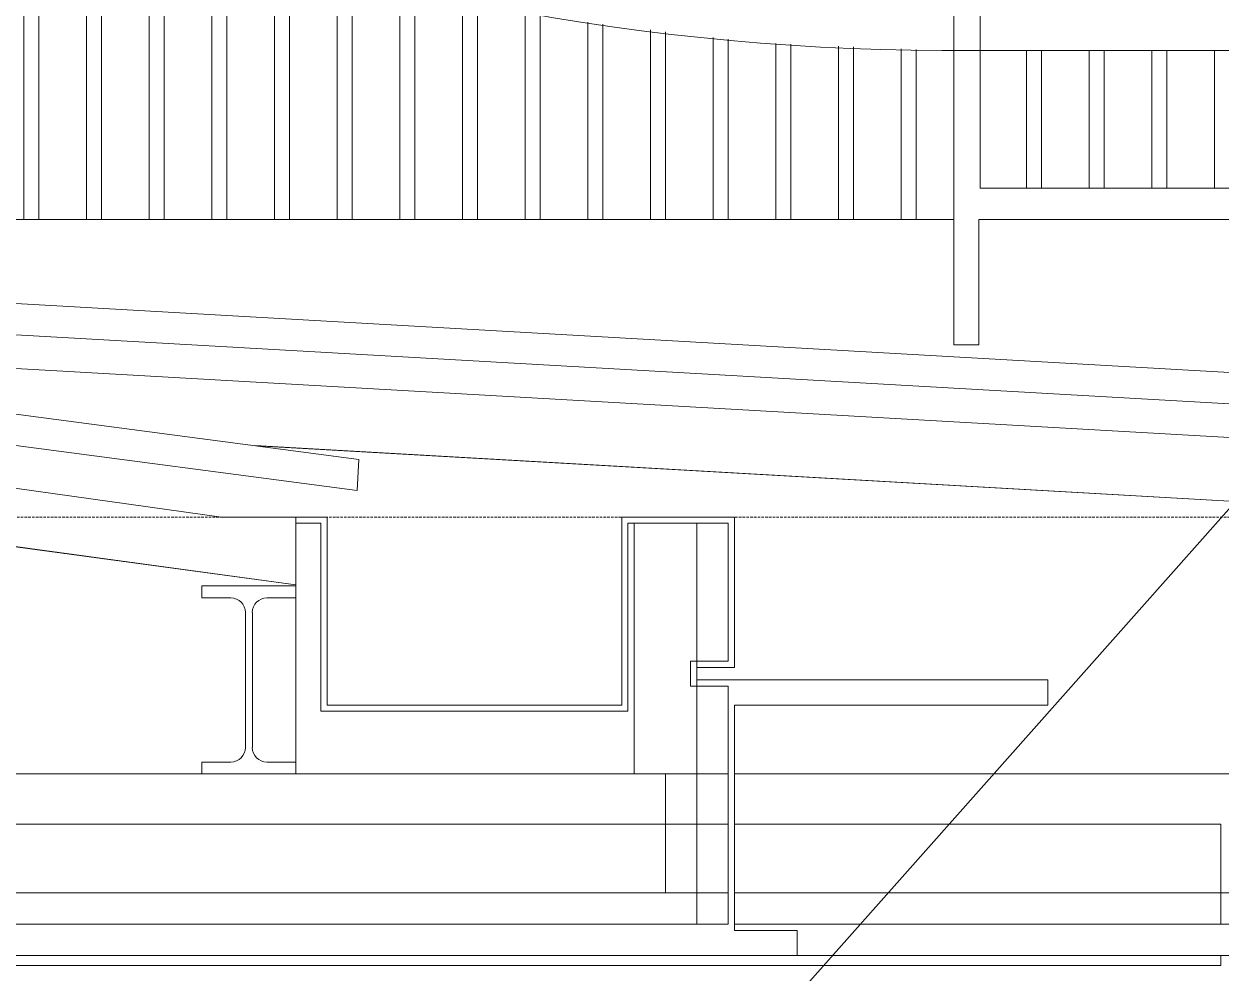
# Model space of a CAD drawing. Header units: millimetres. Extents: x -153298 to 620751, y -313239 to 250031.
# Drawn here: x 13202 to 14157, y -305529 to -304771 of the extents above; entities that cross this region are included whole.
import ezdxf

# ---------------------------------------------------------------- set-up
doc = ezdxf.new("R2010")
doc.units = ezdxf.units.MM
doc.linetypes.add('DPA_Hidden 50', pattern=[3, 2, -1])
for name, color, linetype, lineweight in [('A-DETL', 7, 'Continuous', 70), ('A-GLAZ-CURT', 7, 'Continuous', 9), ('E-LITE-EQPM', 7, 'Continuous', 35), ('G-ANNO-TEXT', 7, 'Continuous', 9)]:
    doc.layers.add(name, color=color, linetype=linetype, lineweight=lineweight)

# ---------------------------------------------------------------- blocks, each defined once
blk = doc.blocks.new('L1-2 RECESSED FLUORESCENT - L1-2  RECESSED FLUORESCENT-12382980-2140-01 ENTRANCE 1 ELEVATION 2')
at = {"layer": 'E-LITE-EQPM', "color": 7, "lineweight": 20}
for p, q in [((-11771.02, 105655), (-10907.02, 105655)), ((-10907.02, 105655), (-11771.02, 105655)), ((-10902.02, 105655), (-10514.02, 105655)), ((-10514.02, 105655), (-10902.02, 105655)), ((-10514.02, 105655), (-10514.02, 105575)), ((-10514.02, 105575), (-10514.02, 105655)), ((-10514.02, 105550), (-10514.02, 105542.27)), ((-10514.02, 105542.27), (-10514.02, 105550)), ((-10514.02, 105542.27), (-11771.02, 105542.27)), ((-10514.02, 105542.27), (-11771.02, 105542.27)), ((-11761.02, 105542.27), (-10524.02, 105542.27)), ((-10524.02, 105542.27), (-11761.02, 105542.27))]:
    blk.add_line(p, q, dxfattribs=at)
blk = doc.blocks.new('L1-2 RECESSED FLUORESCENT - L1-2  RECESSED FLUORESCENT-V452-2140-01 ENTRANCE 1 ELEVATION 2')
at = {"layer": 'E-LITE-EQPM', "color": 7, "lineweight": 20}
for p, q in [((-11771.02, 105655), (-10907.02, 105655)), ((-10907.02, 105655), (-11771.02, 105655)), ((-10902.02, 105655), (-10514.02, 105655)), ((-10514.02, 105655), (-10902.02, 105655)), ((-10514.02, 105655), (-10514.02, 105575)), ((-10514.02, 105575), (-10514.02, 105655))]:
    blk.add_line(p, q, dxfattribs=at)
blk = doc.blocks.new('PPL-C-AECM-1-PP19-EE-M3-0001_rvt-2-2140-01 ENTRANCE 1 ELEVATION 2')
at = {"layer": 'E-LITE-EQPM', "color": 7, "lineweight": 20}
for name in ['L1-2 RECESSED FLUORESCENT - L1-2  RECESSED FLUORESCENT-12382980-2140-01 ENTRANCE 1 ELEVATION 2', 'L1-2 RECESSED FLUORESCENT - L1-2  RECESSED FLUORESCENT-12382980-2140-01 ENTRANCE 1 ELEVATION 2', 'L1-2 RECESSED FLUORESCENT - L1-2  RECESSED FLUORESCENT-V452-2140-01 ENTRANCE 1 ELEVATION 2', 'L1-2 RECESSED FLUORESCENT - L1-2  RECESSED FLUORESCENT-V452-2140-01 ENTRANCE 1 ELEVATION 2', 'L1-2 RECESSED FLUORESCENT - L1-2  RECESSED FLUORESCENT-V452-2140-01 ENTRANCE 1 ELEVATION 2', 'L1-2 RECESSED FLUORESCENT - L1-2  RECESSED FLUORESCENT-V452-2140-01 ENTRANCE 1 ELEVATION 2', 'L1-2 RECESSED FLUORESCENT - L1-2  RECESSED FLUORESCENT-V452-2140-01 ENTRANCE 1 ELEVATION 2', 'L1-2 RECESSED FLUORESCENT - L1-2  RECESSED FLUORESCENT-V452-2140-01 ENTRANCE 1 ELEVATION 2', 'L1-2 RECESSED FLUORESCENT - L1-2  RECESSED FLUORESCENT-V452-2140-01 ENTRANCE 1 ELEVATION 2', 'L1-2 RECESSED FLUORESCENT - L1-2  RECESSED FLUORESCENT-V452-2140-01 ENTRANCE 1 ELEVATION 2', 'L1-2 RECESSED FLUORESCENT - L1-2  RECESSED FLUORESCENT-V452-2140-01 ENTRANCE 1 ELEVATION 2']:
    blk.add_blockref(name, (0, 0), dxfattribs=at)
blk = doc.blocks.new('PPL-C-AECM-1-PP19-EE-M3-0001_rvt-3-2140-01 ENTRANCE 1 ELEVATION 2')
at = {"layer": 'E-LITE-EQPM', "color": 7, "lineweight": 20}
for name in ['L1-2 RECESSED FLUORESCENT - L1-2  RECESSED FLUORESCENT-12382980-2140-01 ENTRANCE 1 ELEVATION 2', 'L1-2 RECESSED FLUORESCENT - L1-2  RECESSED FLUORESCENT-12382980-2140-01 ENTRANCE 1 ELEVATION 2', 'L1-2 RECESSED FLUORESCENT - L1-2  RECESSED FLUORESCENT-V452-2140-01 ENTRANCE 1 ELEVATION 2', 'L1-2 RECESSED FLUORESCENT - L1-2  RECESSED FLUORESCENT-V452-2140-01 ENTRANCE 1 ELEVATION 2', 'L1-2 RECESSED FLUORESCENT - L1-2  RECESSED FLUORESCENT-V452-2140-01 ENTRANCE 1 ELEVATION 2', 'L1-2 RECESSED FLUORESCENT - L1-2  RECESSED FLUORESCENT-V452-2140-01 ENTRANCE 1 ELEVATION 2', 'L1-2 RECESSED FLUORESCENT - L1-2  RECESSED FLUORESCENT-V452-2140-01 ENTRANCE 1 ELEVATION 2', 'L1-2 RECESSED FLUORESCENT - L1-2  RECESSED FLUORESCENT-V452-2140-01 ENTRANCE 1 ELEVATION 2', 'L1-2 RECESSED FLUORESCENT - L1-2  RECESSED FLUORESCENT-V452-2140-01 ENTRANCE 1 ELEVATION 2', 'L1-2 RECESSED FLUORESCENT - L1-2  RECESSED FLUORESCENT-V452-2140-01 ENTRANCE 1 ELEVATION 2', 'L1-2 RECESSED FLUORESCENT - L1-2  RECESSED FLUORESCENT-V452-2140-01 ENTRANCE 1 ELEVATION 2']:
    blk.add_blockref(name, (0, 0), dxfattribs=at)
blk = doc.blocks.new('DPA_CP_Entrance Canopy Lower - Depth 4200-12316196-2140-01 ENTRANCE 1 ELEVATION 2')
at = {"layer": 'A-GLAZ-CURT', "color": 7}
for p, q in [((-12652.02, 106137.32), (-9286.9, 105946.02)), ((-9286.9, 105946.02), (-12652.02, 106137.32)), ((-9288.25, 105921.06), (-12318.55, 106093.33)), ((-12318.55, 106093.33), (-9288.25, 105921.06)), ((-9396.45, 105900), (-11962.35, 106046.34)), ((-9337.02, 105846.02), (-11284.76, 105956.95)), ((-9337.02, 105846.02), (-11284.76, 105956.95)), ((-11284.76, 105956.95), (-9337.02, 105846.02)), ((-9337.02, 105846.02), (-11283.9, 105956.84)), ((-11283.9, 105956.84), (-9337.02, 105846.02)), ((-10907.02, 105695), (-12652.02, 105695)), ((-12652.02, 105695), (-10907.02, 105695)), ((-10907.02, 105695), (-12652.02, 105695)), ((-12652.02, 105695), (-10907.02, 105695)), ((-10907.02, 105695), (-12652.02, 105695)), ((-9017.02, 105695), (-10902.02, 105695)), ((-10902.02, 105695), (-9337.02, 105695)), ((-9337.02, 105695), (-10902.02, 105695)), ((-10902.02, 105695), (-9337.02, 105695)), ((-9337.02, 105695), (-10902.02, 105695)), ((-12515.98, 105600), (-10907.02, 105600)), ((-10902.02, 105600), (-9042.02, 105600)), ((-12127.86, 105575), (-10907.02, 105575)), ((-10907.02, 105575), (-12127.86, 105575)), ((-10902.02, 105575), (-10155.97, 105575)), ((-8992.02, 105575), (-10902.02, 105575)), ((-10167.59, 105550), (-12118.29, 105550)), ((-12118.29, 105550), (-8937.02, 105550))]:
    blk.add_line(p, q, dxfattribs=at)
blk = doc.blocks.new('DPA_CP_Entrance Canopy Lower - Depth 4200-V432-2140-01 ENTRANCE 1 ELEVATION 2')
at = {"layer": 'A-GLAZ-CURT', "color": 7}
for p, q in [((-12652.02, 106137.32), (-9286.9, 105946.02)), ((-9286.9, 105946.02), (-12652.02, 106137.32)), ((-9288.25, 105921.06), (-12318.55, 106093.33)), ((-12318.55, 106093.33), (-9288.25, 105921.06)), ((-9396.45, 105900), (-11962.35, 106046.34)), ((-9337.02, 105846.02), (-11284.76, 105956.95)), ((-9337.02, 105846.02), (-11284.76, 105956.95)), ((-11284.76, 105956.95), (-9337.02, 105846.02)), ((-10907.02, 105695), (-12652.02, 105695)), ((-12652.02, 105695), (-10907.02, 105695)), ((-10907.02, 105695), (-12652.02, 105695)), ((-12652.02, 105695), (-10907.02, 105695)), ((-10907.02, 105695), (-12652.02, 105695)), ((-9257.02, 105695), (-10902.02, 105695)), ((-10902.02, 105695), (-9337.02, 105695)), ((-9337.02, 105695), (-10902.02, 105695)), ((-10902.02, 105695), (-9337.02, 105695)), ((-9337.02, 105695), (-10902.02, 105695)), ((-12515.98, 105600), (-10907.02, 105600)), ((-10902.02, 105600), (-9042.02, 105600)), ((-10907.02, 105575), (-12127.86, 105575)), ((-10155.97, 105575), (-10902.02, 105575)), ((-12118.29, 105550), (-10167.59, 105550))]:
    blk.add_line(p, q, dxfattribs=at)
blk = doc.blocks.new('DPA_CP_Entrance Canopy Lower - Depth 4200-V433-2140-01 ENTRANCE 1 ELEVATION 2')
at = {"layer": 'A-GLAZ-CURT', "color": 7}
for p, q in [((-12652.02, 106137.32), (-9286.9, 105946.02)), ((-9286.9, 105946.02), (-12652.02, 106137.32)), ((-9288.25, 105921.06), (-12318.55, 106093.33)), ((-12318.55, 106093.33), (-9288.25, 105921.06)), ((-9396.45, 105900), (-11962.35, 106046.34)), ((-9337.02, 105846.02), (-11284.76, 105956.95)), ((-9337.02, 105846.02), (-11284.76, 105956.95)), ((-11284.76, 105956.95), (-9337.02, 105846.02)), ((-10907.02, 105695), (-12652.02, 105695)), ((-12652.02, 105695), (-10907.02, 105695)), ((-10907.02, 105695), (-12652.02, 105695)), ((-12652.02, 105695), (-10907.02, 105695)), ((-10907.02, 105695), (-12652.02, 105695)), ((-9257.02, 105695), (-10902.02, 105695)), ((-10902.02, 105695), (-9337.02, 105695)), ((-9337.02, 105695), (-10902.02, 105695)), ((-10902.02, 105695), (-9337.02, 105695)), ((-9337.02, 105695), (-10902.02, 105695))]:
    blk.add_line(p, q, dxfattribs=at)
blk = doc.blocks.new('DPA_CP_Entrance Canopy Lower - Depth 4200-V434-2140-01 ENTRANCE 1 ELEVATION 2')
at = {"layer": 'A-GLAZ-CURT', "color": 7}
for p, q in [((-12652.02, 106137.32), (-9286.9, 105946.02)), ((-9286.9, 105946.02), (-12652.02, 106137.32)), ((-9288.25, 105921.06), (-12318.55, 106093.33)), ((-12318.55, 106093.33), (-9288.25, 105921.06)), ((-9396.45, 105900), (-11962.35, 106046.34)), ((-9337.02, 105846.02), (-11284.76, 105956.95)), ((-9337.02, 105846.02), (-11284.76, 105956.95)), ((-11284.76, 105956.95), (-9337.02, 105846.02)), ((-10907.02, 105695), (-12652.02, 105695)), ((-12652.02, 105695), (-10907.02, 105695)), ((-10907.02, 105695), (-12652.02, 105695)), ((-12652.02, 105695), (-10907.02, 105695)), ((-10907.02, 105695), (-12652.02, 105695)), ((-9257.02, 105695), (-10902.02, 105695)), ((-10902.02, 105695), (-9337.02, 105695)), ((-9337.02, 105695), (-10902.02, 105695)), ((-10902.02, 105695), (-9337.02, 105695)), ((-9337.02, 105695), (-10902.02, 105695))]:
    blk.add_line(p, q, dxfattribs=at)
blk = doc.blocks.new('DPA_CP_Entrance Canopy Lower - Depth 4200-V435-2140-01 ENTRANCE 1 ELEVATION 2')
at = {"layer": 'A-GLAZ-CURT', "color": 7}
for p, q in [((-12652.02, 106137.32), (-9286.9, 105946.02)), ((-9286.9, 105946.02), (-12652.02, 106137.32)), ((-9288.25, 105921.06), (-12318.55, 106093.33)), ((-12318.55, 106093.33), (-9288.25, 105921.06)), ((-9396.45, 105900), (-11962.35, 106046.34)), ((-9337.02, 105846.02), (-11284.76, 105956.95)), ((-9337.02, 105846.02), (-11284.76, 105956.95)), ((-11284.76, 105956.95), (-9337.02, 105846.02)), ((-10907.02, 105695), (-12652.02, 105695)), ((-12652.02, 105695), (-10907.02, 105695)), ((-10907.02, 105695), (-12652.02, 105695)), ((-12652.02, 105695), (-10907.02, 105695)), ((-10907.02, 105695), (-12652.02, 105695)), ((-9257.02, 105695), (-10902.02, 105695)), ((-10902.02, 105695), (-9337.02, 105695)), ((-9337.02, 105695), (-10902.02, 105695)), ((-10902.02, 105695), (-9337.02, 105695)), ((-9337.02, 105695), (-10902.02, 105695))]:
    blk.add_line(p, q, dxfattribs=at)
blk = doc.blocks.new('DPA_CP_Entrance Canopy Curve_Ent 2_Edge Rev B-1 - Entrance Canopy Curve_Left-15513308-2140-01 ENTRANCE 1 ELEVATION 2')
at = {"layer": 'A-GLAZ-CURT', "color": 7}
for p, q in [((-11469.01, 106422.9), (-11469.01, 106137.32)), ((-11457.01, 106137.32), (-11457.01, 106417.34)), ((-11419.01, 106403.2), (-11419.01, 106137.32)), ((-11407.01, 106137.32), (-11407.01, 106398.75)), ((-11369.01, 106384.65), (-11369.01, 106137.32)), ((-11357.01, 106137.32), (-11357.01, 106380.19)), ((-11319.01, 106366.09), (-11319.01, 106137.32)), ((-11307.01, 106137.32), (-11307.01, 106362.6)), ((-11269.01, 106351.8), (-11269.01, 106137.32)), ((-11257.01, 106137.32), (-11257.01, 106348.39)), ((-11219.01, 106337.59), (-11219.01, 106137.32)), ((-11207.01, 106137.32), (-11207.01, 106334.18)), ((-11169.01, 106323.95), (-11169.01, 106137.32)), ((-11157.01, 106137.32), (-11157.01, 106321.53)), ((-11119.01, 106313.89), (-11119.01, 106137.32)), ((-11107.01, 106137.32), (-11107.01, 106311.47)), ((-10727.01, 106312.84), (-10727.01, 106037.32)), ((-10706.02, 106162.32), (-10706.02, 106314.84)), ((-11069.01, 106302.96), (-11069.01, 106137.32)), ((-11057.01, 106137.32), (-11057.01, 106301.42)), ((-11019.01, 106294.74), (-11019.01, 106137.32)), ((-11007.01, 106137.32), (-11007.01, 106293.29)), ((-10969.01, 106288.71), (-10969.01, 106137.32)), ((-10957.01, 106137.32), (-10957.01, 106287.26)), ((-10919.01, 106282.67), (-10919.01, 106137.32)), ((-10907.01, 106137.32), (-10907.01, 106281.23)), ((-10869.01, 106277.85), (-10869.01, 106137.32)), ((-10857.01, 106137.32), (-10857.01, 106277.35)), ((-10819.01, 106275.76), (-10819.01, 106137.32)), ((-10807.01, 106137.32), (-10807.01, 106275.26)), ((-10769.01, 106273.68), (-10769.01, 106137.32)), ((-10757.01, 106137.32), (-10757.01, 106273.18)), ((-10736.63, 106272.33), (-10507.01, 106272.33)), ((-10669.01, 106272.33), (-10669.01, 106162.32)), ((-10657.01, 106162.32), (-10657.01, 106272.33)), ((-10619.01, 106272.33), (-10619.01, 106162.32)), ((-10607.01, 106162.32), (-10607.01, 106272.33)), ((-10569.01, 106272.33), (-10569.01, 106162.32)), ((-10557.01, 106162.32), (-10557.01, 106272.33)), ((-10519.01, 106272.33), (-10519.01, 106162.32)), ((-10507.01, 106162.32), (-10706.02, 106162.32)), ((-10727.01, 106137.32), (-12652.02, 106137.32)), ((-12652.02, 106137.32), (-10727.01, 106137.32)), ((-11457.01, 106137.32), (-11469.01, 106137.32)), ((-11469.01, 106137.32), (-11457.01, 106137.32)), ((-11407.01, 106137.32), (-11419.01, 106137.32)), ((-11419.01, 106137.32), (-11407.01, 106137.32)), ((-11357.01, 106137.32), (-11369.01, 106137.32)), ((-11369.01, 106137.32), (-11357.01, 106137.32)), ((-11307.01, 106137.32), (-11319.01, 106137.32)), ((-11319.01, 106137.32), (-11307.01, 106137.32)), ((-11257.01, 106137.32), (-11269.01, 106137.32)), ((-11269.01, 106137.32), (-11257.01, 106137.32)), ((-11207.01, 106137.32), (-11219.01, 106137.32)), ((-11219.01, 106137.32), (-11207.01, 106137.32)), ((-11157.01, 106137.32), (-11169.01, 106137.32)), ((-11169.01, 106137.32), (-11157.01, 106137.32)), ((-11107.01, 106137.32), (-11119.01, 106137.32)), ((-11119.01, 106137.32), (-11107.01, 106137.32)), ((-11057.01, 106137.32), (-11069.01, 106137.32)), ((-11069.01, 106137.32), (-11057.01, 106137.32)), ((-11007.01, 106137.32), (-11019.01, 106137.32)), ((-11019.01, 106137.32), (-11007.01, 106137.32)), ((-10957.01, 106137.32), (-10969.01, 106137.32)), ((-10969.01, 106137.32), (-10957.01, 106137.32)), ((-10907.01, 106137.32), (-10919.01, 106137.32)), ((-10919.01, 106137.32), (-10907.01, 106137.32)), ((-10857.01, 106137.32), (-10869.01, 106137.32)), ((-10869.01, 106137.32), (-10857.01, 106137.32)), ((-10807.01, 106137.32), (-10819.01, 106137.32)), ((-10819.01, 106137.32), (-10807.01, 106137.32)), ((-10757.01, 106137.32), (-10769.01, 106137.32)), ((-10769.01, 106137.32), (-10757.01, 106137.32)), ((-10727.01, 106037.32), (-10727.01, 106137.32)), ((-10507.01, 106137.32), (-10707.01, 106137.32)), ((-10707.01, 106137.32), (-10507.01, 106137.32)), ((-10707.01, 106137.32), (-10501.51, 106137.32)), ((-10707.01, 106137.32), (-10707.01, 106037.32)), ((-10707.01, 106037.32), (-10707.01, 106137.32)), ((-10507.01, 106137.32), (-10707.01, 106137.32)), ((-10657.01, 106137.32), (-10669.01, 106137.32)), ((-10669.01, 106137.32), (-10657.01, 106137.32)), ((-10607.01, 106137.32), (-10619.01, 106137.32)), ((-10619.01, 106137.32), (-10607.01, 106137.32)), ((-10557.01, 106137.32), (-10569.01, 106137.32)), ((-10569.01, 106137.32), (-10557.01, 106137.32)), ((-10507.01, 106137.32), (-10519.01, 106137.32)), ((-10519.01, 106137.32), (-10507.01, 106137.32)), ((-10707.01, 106037.32), (-10727.01, 106037.32)), ((-10727.01, 106037.32), (-10707.01, 106037.32))]:
    blk.add_line(p, q, dxfattribs=at)
blk.add_arc((-10732.02, 108157.32), 1885, 180, 269.85989, dxfattribs=at)
blk = doc.blocks.new('DPA_CP_Entrance Canopy Curve_Ent 2_Edge Rev B-1 - Entrance Canopy Curve_Left-V511-2140-01 ENTRANCE 1 ELEVATION 2')
at = {"layer": 'A-GLAZ-CURT', "color": 7}
for p, q in [((-10727.01, 106137.32), (-12652.02, 106137.32)), ((-12652.02, 106137.32), (-10727.01, 106137.32)), ((-11457.01, 106137.32), (-11469.01, 106137.32)), ((-11469.01, 106137.32), (-11457.01, 106137.32)), ((-11407.01, 106137.32), (-11419.01, 106137.32)), ((-11419.01, 106137.32), (-11407.01, 106137.32)), ((-11357.01, 106137.32), (-11369.01, 106137.32)), ((-11369.01, 106137.32), (-11357.01, 106137.32)), ((-11307.01, 106137.32), (-11319.01, 106137.32)), ((-11319.01, 106137.32), (-11307.01, 106137.32)), ((-11257.01, 106137.32), (-11269.01, 106137.32)), ((-11269.01, 106137.32), (-11257.01, 106137.32)), ((-11207.01, 106137.32), (-11219.01, 106137.32)), ((-11219.01, 106137.32), (-11207.01, 106137.32)), ((-11157.01, 106137.32), (-11169.01, 106137.32)), ((-11169.01, 106137.32), (-11157.01, 106137.32)), ((-11107.01, 106137.32), (-11119.01, 106137.32)), ((-11119.01, 106137.32), (-11107.01, 106137.32)), ((-11057.01, 106137.32), (-11069.01, 106137.32)), ((-11069.01, 106137.32), (-11057.01, 106137.32)), ((-11007.01, 106137.32), (-11019.01, 106137.32)), ((-11019.01, 106137.32), (-11007.01, 106137.32)), ((-10957.01, 106137.32), (-10969.01, 106137.32)), ((-10969.01, 106137.32), (-10957.01, 106137.32)), ((-10907.01, 106137.32), (-10919.01, 106137.32)), ((-10919.01, 106137.32), (-10907.01, 106137.32)), ((-10857.01, 106137.32), (-10869.01, 106137.32)), ((-10869.01, 106137.32), (-10857.01, 106137.32)), ((-10807.01, 106137.32), (-10819.01, 106137.32)), ((-10819.01, 106137.32), (-10807.01, 106137.32)), ((-10757.01, 106137.32), (-10769.01, 106137.32)), ((-10769.01, 106137.32), (-10757.01, 106137.32)), ((-10727.01, 106037.32), (-10727.01, 106137.32)), ((-10727.01, 106137.32), (-10727.01, 106037.32)), ((-10507.01, 106137.32), (-10707.01, 106137.32)), ((-10707.01, 106137.32), (-10507.01, 106137.32)), ((-10707.01, 106137.32), (-10501.51, 106137.32)), ((-10707.01, 106137.32), (-10707.01, 106037.32)), ((-10707.01, 106037.32), (-10707.01, 106137.32)), ((-10507.01, 106137.32), (-10707.01, 106137.32)), ((-10657.01, 106137.32), (-10669.01, 106137.32)), ((-10669.01, 106137.32), (-10657.01, 106137.32)), ((-10607.01, 106137.32), (-10619.01, 106137.32)), ((-10619.01, 106137.32), (-10607.01, 106137.32)), ((-10557.01, 106137.32), (-10569.01, 106137.32)), ((-10569.01, 106137.32), (-10557.01, 106137.32)), ((-10507.01, 106137.32), (-10519.01, 106137.32)), ((-10519.01, 106137.32), (-10507.01, 106137.32)), ((-10707.01, 106037.32), (-10727.01, 106037.32)), ((-10727.01, 106037.32), (-10707.01, 106037.32))]:
    blk.add_line(p, q, dxfattribs=at)
blk = doc.blocks.new('DPA_CP_Metal Ceiling Luminaire - Linear Luminaire Entrance-V517-2140-01 ENTRANCE 1 ELEVATION 2')
at = {"layer": 'A-GLAZ-CURT', "color": 7}
blk.add_line((-10542.52, 105550), (-11742.52, 105550), dxfattribs=at)
blk = doc.blocks.new('DPA_CP_Metal Ceiling Panel - Vertical Panel Entrance-V518-2140-01 ENTRANCE 1 ELEVATION 2')
at = {"layer": 'A-GLAZ-CURT', "color": 7}
blk.add_line((-10167.75, 105550), (-10542.52, 105550), dxfattribs=at)
blk = doc.blocks.new('DPA_CP_Metal Ceiling Luminaire - Linear Luminaire Entrance-V521-2140-01 ENTRANCE 1 ELEVATION 2')
at = {"layer": 'A-GLAZ-CURT', "color": 7}
for p, q in [((-11742.52, 105550), (-10542.52, 105550)), ((-10542.52, 105550), (-11742.52, 105550))]:
    blk.add_line(p, q, dxfattribs=at)
blk = doc.blocks.new('DPA_CP_Metal Ceiling Panel - Vertical Panel Entrance-V522-2140-01 ENTRANCE 1 ELEVATION 2')
at = {"layer": 'A-GLAZ-CURT', "color": 7}
for p, q in [((-10542.52, 105550), (-10167.59, 105550)), ((-10167.59, 105550), (-10542.52, 105550))]:
    blk.add_line(p, q, dxfattribs=at)
blk = doc.blocks.new('System Panel - DPA-AR_Metal Ceiling Rectangular Panel-V524-2140-01 ENTRANCE 1 ELEVATION 2')
at = {"layer": 'A-GLAZ-CURT', "color": 7}
for p, q in [((-11104.77, 105550), (-12118.29, 105550)), ((-12118.29, 105550), (-11104.77, 105550))]:
    blk.add_line(p, q, dxfattribs=at)
blk = doc.blocks.new('System Panel - DPA-AR_Metal Ceiling Rectangular Panel-V525-2140-01 ENTRANCE 1 ELEVATION 2')
at = {"layer": 'A-GLAZ-CURT', "color": 7}
for p, q in [((-10167.59, 105550), (-11104.77, 105550)), ((-11104.77, 105550), (-10167.75, 105550))]:
    blk.add_line(p, q, dxfattribs=at)
blk = doc.blocks.new('System Panel - DPA-AR_Metal Ceiling Rectangular Panel-V526-2140-01 ENTRANCE 1 ELEVATION 2')
at = {"layer": 'A-GLAZ-CURT', "color": 7}
for p, q in [((-11104.77, 105550), (-12118.29, 105550)), ((-12118.29, 105550), (-11104.77, 105550))]:
    blk.add_line(p, q, dxfattribs=at)
blk = doc.blocks.new('System Panel - DPA-AR_Metal Ceiling Rectangular Panel-V527-2140-01 ENTRANCE 1 ELEVATION 2')
at = {"layer": 'A-GLAZ-CURT', "color": 7}
for p, q in [((-9482.52, 105550), (-11104.77, 105550)), ((-11104.77, 105550), (-10167.59, 105550))]:
    blk.add_line(p, q, dxfattribs=at)
blk = doc.blocks.new('DPA_CP_Entrance Canopy Lower - Depth 4200-17954607-2140-01 ENTRANCE 1 ELEVATION 2')
at = {"layer": 'A-GLAZ-CURT', "color": 7}
for p, q in [((-12652.02, 106137.32), (-11201.9, 105946.02)), ((-11201.9, 105946.02), (-12652.02, 106137.32)), ((-11203.25, 105921.06), (-12652.02, 106112.29)), ((-12652.02, 106112.29), (-11203.25, 105921.06)), ((-11311.45, 105900), (-12653.11, 106087.64)), ((-11252.02, 105846.02), (-12652.02, 106036.72)), ((-11252.02, 105846.02), (-12652.02, 106036.72)), ((-12652.02, 106036.72), (-11252.02, 105846.02)), ((-11252.02, 105846.02), (-12652.02, 106034.71)), ((-12652.02, 106034.71), (-11252.02, 105846.02)), ((-11201.9, 105946.02), (-11203.25, 105921.06)), ((-11203.25, 105921.06), (-11201.9, 105946.02)), ((-11252.02, 105900), (-11311.45, 105900)), ((-11252.02, 105900), (-11252.02, 105695)), ((-11252.02, 105895), (-11252.02, 105900)), ((-11252.02, 105900), (-11227.01, 105900)), ((-11227.01, 105900), (-11252.02, 105900)), ((-11252.02, 105900), (-11252.02, 105895)), ((-11227.01, 105900), (-11227.01, 105750)), ((-11227.01, 105750), (-11227.01, 105900)), ((-10992.02, 105750), (-10992.02, 105900)), ((-10992.02, 105900), (-10902.02, 105900)), ((-10902.02, 105900), (-10992.02, 105900)), ((-10992.02, 105900), (-10992.02, 105750)), ((-10902.02, 105900), (-10902.02, 105780)), ((-10902.02, 105780), (-10902.02, 105900)), ((-11232.01, 105895), (-11252.02, 105895)), ((-11252.02, 105895), (-11232.01, 105895)), ((-11232.01, 105745), (-11232.01, 105895)), ((-11232.01, 105895), (-11232.01, 105745)), ((-10907.02, 105895), (-10987.02, 105895)), ((-10987.02, 105895), (-10987.02, 105745)), ((-10987.02, 105745), (-10987.02, 105895)), ((-10987.02, 105895), (-10907.02, 105895)), ((-10982.02, 105895), (-10982.02, 105695)), ((-10932.02, 105895), (-10932.02, 105575)), ((-10907.02, 105785), (-10907.02, 105895)), ((-10907.02, 105895), (-10907.02, 105785)), ((-11327.02, 105845), (-11252.02, 105845)), ((-11327.02, 105835.5), (-11327.02, 105845)), ((-11252.02, 105695), (-11252.02, 105846.02)), ((-11252.02, 105846.02), (-11252.02, 105695)), ((-11252.02, 105695), (-11252.02, 105846.02)), ((-11252.02, 105846.02), (-11252.02, 105695)), ((-11252.02, 105845), (-11252.02, 105835.5)), ((-11303.91, 105835.5), (-11327.02, 105835.5)), ((-11252.02, 105835.5), (-11275.14, 105835.5)), ((-11292.27, 105716.14), (-11292.27, 105823.86)), ((-11286.77, 105823.86), (-11286.77, 105716.14)), ((-10937.02, 105765), (-10937.02, 105785)), ((-10937.02, 105785), (-10907.02, 105785)), ((-10907.02, 105785), (-10937.02, 105785)), ((-10937.02, 105785), (-10937.02, 105765)), ((-10902.02, 105780), (-10932.02, 105780)), ((-10932.02, 105780), (-10932.02, 105770)), ((-10932.02, 105770), (-10932.02, 105780)), ((-10932.02, 105780), (-10902.02, 105780)), ((-10932.02, 105770), (-10652.02, 105770)), ((-10652.02, 105770), (-10932.02, 105770)), ((-10652.02, 105770), (-10652.02, 105750)), ((-10652.02, 105750), (-10652.02, 105770)), ((-10907.02, 105765), (-10937.02, 105765)), ((-10937.02, 105765), (-10907.02, 105765)), ((-10907.02, 105575), (-10907.02, 105765)), ((-10907.02, 105765), (-10907.02, 105575)), ((-11227.01, 105750), (-10992.02, 105750)), ((-10992.02, 105750), (-11227.01, 105750)), ((-10652.02, 105750), (-10902.02, 105750)), ((-10902.02, 105750), (-10902.02, 105570)), ((-10902.02, 105570), (-10902.02, 105750)), ((-10902.02, 105750), (-10652.02, 105750)), ((-10987.02, 105745), (-11232.01, 105745)), ((-11232.01, 105745), (-10987.02, 105745)), ((-11327.02, 105704.5), (-11303.91, 105704.5)), ((-11327.02, 105695), (-11327.02, 105704.5)), ((-11275.14, 105704.5), (-11252.02, 105704.5)), ((-11252.02, 105704.5), (-11252.02, 105695)), ((-10932.02, 105695), (-12652.02, 105695)), ((-12652.02, 105695), (-11252.02, 105695)), ((-11252.02, 105695), (-12652.02, 105695)), ((-12652.02, 105695), (-11252.02, 105695)), ((-11252.02, 105695), (-12652.02, 105695)), ((-11252.02, 105695), (-11327.02, 105695)), ((-10957.02, 105695), (-10957.02, 105600)), ((-12515.98, 105600), (-10957.02, 105600)), ((-10907.02, 105575), (-12652.02, 105575)), ((-12127.86, 105575), (-10907.02, 105575)), ((-10902.02, 105570), (-10852.02, 105570)), ((-10852.02, 105570), (-10902.02, 105570)), ((-10852.02, 105570), (-10852.02, 105550)), ((-10852.02, 105550), (-10852.02, 105570)), ((-12652.02, 105550), (-10852.02, 105550)), ((-10852.02, 105550), (-12118.29, 105550))]:
    blk.add_line(p, q, dxfattribs=at)
for centre, start, end in [((-11303.91, 105823.86), 0, 90), ((-11275.14, 105823.86), 90, 180), ((-11303.91, 105716.14), 270, 0), ((-11275.14, 105716.14), 180, 270)]:
    blk.add_arc(centre, 11.64, start, end, dxfattribs=at)
blk = doc.blocks.new('DPA_CP_Entrance Canopy Lower - Depth 4200-V577-2140-01 ENTRANCE 1 ELEVATION 2')
at = {"layer": 'A-GLAZ-CURT', "color": 7}
for p, q in [((-12652.02, 106137.32), (-11201.9, 105946.02)), ((-11201.9, 105946.02), (-12652.02, 106137.32)), ((-11203.25, 105921.06), (-12652.02, 106112.29)), ((-12652.02, 106112.29), (-11203.25, 105921.06)), ((-11311.45, 105900), (-12652.02, 106087.49)), ((-11252.02, 105846.02), (-12652.02, 106036.72)), ((-11252.02, 105846.02), (-12652.02, 106036.72)), ((-12652.02, 106036.72), (-11252.02, 105846.02)), ((-11201.9, 105946.02), (-11203.25, 105921.06)), ((-11203.25, 105921.06), (-11201.9, 105946.02)), ((-11252.02, 105900), (-11311.45, 105900)), ((-11252.02, 105900), (-11252.02, 105695)), ((-11252.02, 105895), (-11252.02, 105900)), ((-11252.02, 105900), (-11227.01, 105900)), ((-11227.01, 105900), (-11252.02, 105900)), ((-11252.02, 105900), (-11252.02, 105895)), ((-11227.01, 105900), (-11227.01, 105750)), ((-11227.01, 105750), (-11227.01, 105900)), ((-10992.02, 105750), (-10992.02, 105900)), ((-10992.02, 105900), (-10902.02, 105900)), ((-10902.02, 105900), (-10992.02, 105900)), ((-10992.02, 105900), (-10992.02, 105750)), ((-10902.02, 105900), (-10902.02, 105780)), ((-10902.02, 105780), (-10902.02, 105900)), ((-11232.01, 105895), (-11252.02, 105895)), ((-11252.02, 105895), (-11232.01, 105895)), ((-11232.01, 105745), (-11232.01, 105895)), ((-11232.01, 105895), (-11232.01, 105745)), ((-10907.02, 105895), (-10987.02, 105895)), ((-10987.02, 105895), (-10987.02, 105745)), ((-10987.02, 105745), (-10987.02, 105895)), ((-10987.02, 105895), (-10907.02, 105895)), ((-10982.02, 105895), (-10982.02, 105695)), ((-10932.02, 105895), (-10932.02, 105785)), ((-10907.02, 105785), (-10907.02, 105895)), ((-10907.02, 105895), (-10907.02, 105785)), ((-11252.02, 105695), (-11252.02, 105846.02)), ((-11252.02, 105846.02), (-11252.02, 105695)), ((-11252.02, 105695), (-11252.02, 105846.02)), ((-11252.02, 105846.02), (-11252.02, 105695)), ((-11252.02, 105845), (-11252.02, 105835.5)), ((-10937.02, 105765), (-10937.02, 105785)), ((-10937.02, 105785), (-10907.02, 105785)), ((-10907.02, 105785), (-10937.02, 105785)), ((-10937.02, 105785), (-10937.02, 105765)), ((-10932.02, 105780), (-10932.02, 105770)), ((-10902.02, 105780), (-10932.02, 105780)), ((-10932.02, 105780), (-10932.02, 105770)), ((-10932.02, 105770), (-10932.02, 105780)), ((-10932.02, 105780), (-10902.02, 105780)), ((-10932.02, 105770), (-10652.02, 105770)), ((-10652.02, 105770), (-10932.02, 105770)), ((-10652.02, 105770), (-10652.02, 105750)), ((-10652.02, 105750), (-10652.02, 105770)), ((-10907.02, 105765), (-10937.02, 105765)), ((-10937.02, 105765), (-10907.02, 105765)), ((-10932.02, 105765), (-10932.02, 105575)), ((-10907.02, 105575), (-10907.02, 105765)), ((-10907.02, 105765), (-10907.02, 105575)), ((-11227.01, 105750), (-10992.02, 105750)), ((-10992.02, 105750), (-11227.01, 105750)), ((-10652.02, 105750), (-10902.02, 105750)), ((-10902.02, 105750), (-10902.02, 105570)), ((-10902.02, 105570), (-10902.02, 105750)), ((-10902.02, 105750), (-10652.02, 105750)), ((-10987.02, 105745), (-11232.01, 105745)), ((-11232.01, 105745), (-10987.02, 105745)), ((-11252.02, 105704.5), (-11252.02, 105695)), ((-10932.02, 105695), (-12652.02, 105695)), ((-12652.02, 105695), (-11252.02, 105695)), ((-11252.02, 105695), (-12652.02, 105695)), ((-12652.02, 105695), (-11252.02, 105695)), ((-11252.02, 105695), (-12652.02, 105695)), ((-11252.02, 105695), (-11327.02, 105695)), ((-10957.02, 105695), (-10957.02, 105600)), ((-12515.98, 105600), (-10957.02, 105600)), ((-12127.86, 105575), (-10907.02, 105575)), ((-10907.02, 105575), (-12127.86, 105575)), ((-10902.02, 105570), (-10852.02, 105570)), ((-10852.02, 105570), (-10902.02, 105570)), ((-10852.02, 105570), (-10852.02, 105550)), ((-10852.02, 105550), (-10852.02, 105570)), ((-10852.02, 105550), (-12118.29, 105550)), ((-12118.29, 105550), (-10852.02, 105550))]:
    blk.add_line(p, q, dxfattribs=at)
blk = doc.blocks.new('DPA_CP_Entrance Canopy Lower - Depth 4200-18133695-2140-01 ENTRANCE 1 ELEVATION 2')
at = {"layer": 'A-GLAZ-CURT', "color": 7}
for p, q in [((-12652.02, 106137.32), (-11201.9, 105946.02)), ((-11201.9, 105946.02), (-12652.02, 106137.32)), ((-11203.25, 105921.06), (-12652.02, 106112.29)), ((-12652.02, 106112.29), (-11203.25, 105921.06)), ((-11311.45, 105900), (-12652.02, 106087.49)), ((-11252.02, 105846.02), (-12652.02, 106036.72)), ((-11252.02, 105846.02), (-12652.02, 106036.72)), ((-12652.02, 106036.72), (-11252.02, 105846.02)), ((-11201.9, 105946.02), (-11203.25, 105921.06)), ((-11203.25, 105921.06), (-11201.9, 105946.02)), ((-11252.02, 105900), (-11311.45, 105900)), ((-11252.02, 105900), (-11252.02, 105695)), ((-11252.02, 105895), (-11252.02, 105900)), ((-11252.02, 105900), (-11227.01, 105900)), ((-11227.01, 105900), (-11252.02, 105900)), ((-11252.02, 105900), (-11252.02, 105895)), ((-11227.01, 105900), (-11227.01, 105750)), ((-11227.01, 105750), (-11227.01, 105900)), ((-10992.02, 105750), (-10992.02, 105900)), ((-10992.02, 105900), (-10902.02, 105900)), ((-10902.02, 105900), (-10992.02, 105900)), ((-10992.02, 105900), (-10992.02, 105750)), ((-10902.02, 105900), (-10902.02, 105780)), ((-10902.02, 105780), (-10902.02, 105900)), ((-11232.01, 105895), (-11252.02, 105895)), ((-11252.02, 105895), (-11232.01, 105895)), ((-11232.01, 105745), (-11232.01, 105895)), ((-11232.01, 105895), (-11232.01, 105745)), ((-10907.02, 105895), (-10987.02, 105895)), ((-10987.02, 105895), (-10987.02, 105745)), ((-10987.02, 105745), (-10987.02, 105895)), ((-10987.02, 105895), (-10907.02, 105895)), ((-10982.02, 105895), (-10982.02, 105695)), ((-10932.02, 105895), (-10932.02, 105785)), ((-10907.02, 105785), (-10907.02, 105895)), ((-10907.02, 105895), (-10907.02, 105785)), ((-11252.02, 105695), (-11252.02, 105846.02)), ((-11252.02, 105846.02), (-11252.02, 105695)), ((-11252.02, 105695), (-11252.02, 105846.02)), ((-11252.02, 105846.02), (-11252.02, 105695)), ((-11252.02, 105845), (-11252.02, 105835.5)), ((-10937.02, 105765), (-10937.02, 105785)), ((-10937.02, 105785), (-10907.02, 105785)), ((-10907.02, 105785), (-10937.02, 105785)), ((-10937.02, 105785), (-10937.02, 105765)), ((-10932.02, 105780), (-10932.02, 105770)), ((-10902.02, 105780), (-10932.02, 105780)), ((-10932.02, 105780), (-10932.02, 105770)), ((-10932.02, 105770), (-10932.02, 105780)), ((-10932.02, 105780), (-10902.02, 105780)), ((-10932.02, 105770), (-10652.02, 105770)), ((-10652.02, 105770), (-10932.02, 105770)), ((-10652.02, 105770), (-10652.02, 105750)), ((-10652.02, 105750), (-10652.02, 105770)), ((-10907.02, 105765), (-10937.02, 105765)), ((-10937.02, 105765), (-10907.02, 105765)), ((-10932.02, 105765), (-10932.02, 105575)), ((-10907.02, 105575), (-10907.02, 105765)), ((-10907.02, 105765), (-10907.02, 105575)), ((-11227.01, 105750), (-10992.02, 105750)), ((-10992.02, 105750), (-11227.01, 105750)), ((-10652.02, 105750), (-10902.02, 105750)), ((-10902.02, 105750), (-10902.02, 105570)), ((-10902.02, 105570), (-10902.02, 105750)), ((-10902.02, 105750), (-10652.02, 105750)), ((-10987.02, 105745), (-11232.01, 105745)), ((-11232.01, 105745), (-10987.02, 105745)), ((-11252.02, 105704.5), (-11252.02, 105695)), ((-10932.02, 105695), (-12652.02, 105695)), ((-12652.02, 105695), (-11252.02, 105695)), ((-11252.02, 105695), (-12652.02, 105695)), ((-12652.02, 105695), (-11252.02, 105695)), ((-11252.02, 105695), (-12652.02, 105695)), ((-11252.02, 105695), (-11327.02, 105695)), ((-10957.02, 105695), (-10957.02, 105600)), ((-12515.98, 105600), (-10957.02, 105600)), ((-12127.86, 105575), (-10907.02, 105575)), ((-10907.02, 105575), (-12127.86, 105575)), ((-10902.02, 105570), (-10852.02, 105570)), ((-10852.02, 105570), (-10902.02, 105570)), ((-10852.02, 105570), (-10852.02, 105550)), ((-10852.02, 105550), (-10852.02, 105570)), ((-10852.02, 105550), (-12118.29, 105550)), ((-12118.29, 105550), (-10852.02, 105550))]:
    blk.add_line(p, q, dxfattribs=at)

msp = doc.modelspace()

# ---------------------------------------------------------------- linework, layer by layer
at = {"layer": 'A-DETL', "color": 7, "linetype": 'DPA_Hidden 50', "lineweight": 9}
msp.add_line((12068.6524, -305164.7103), (20168.6524, -305164.7103), dxfattribs=at)
at = {"layer": 'G-ANNO-TEXT', "color": 7}
msp.add_line((12042.4431, -307549.5189), (15550.2343, -303595.0187), dxfattribs=at)

# ---------------------------------------------------------------- block references
at = {"color": 7, "lineweight": 5}
for name in ['PPL-C-AECM-1-PP19-EE-M3-0001_rvt-2-2140-01 ENTRANCE 1 ELEVATION 2', 'PPL-C-AECM-1-PP19-EE-M3-0001_rvt-3-2140-01 ENTRANCE 1 ELEVATION 2']:
    msp.add_blockref(name, (24671.1729, -411064.7103), dxfattribs=at)
at = {"layer": 'A-GLAZ-CURT', "color": 7}
for name in ['DPA_CP_Entrance Canopy Curve_Ent 2_Edge Rev B-1 - Entrance Canopy Curve_Left-15513308-2140-01 ENTRANCE 1 ELEVATION 2', 'DPA_CP_Entrance Canopy Curve_Ent 2_Edge Rev B-1 - Entrance Canopy Curve_Left-V511-2140-01 ENTRANCE 1 ELEVATION 2', 'DPA_CP_Entrance Canopy Curve_Ent 2_Edge Rev B-1 - Entrance Canopy Curve_Left-V511-2140-01 ENTRANCE 1 ELEVATION 2', 'DPA_CP_Entrance Canopy Curve_Ent 2_Edge Rev B-1 - Entrance Canopy Curve_Left-V511-2140-01 ENTRANCE 1 ELEVATION 2', 'DPA_CP_Entrance Canopy Curve_Ent 2_Edge Rev B-1 - Entrance Canopy Curve_Left-V511-2140-01 ENTRANCE 1 ELEVATION 2', 'DPA_CP_Entrance Canopy Curve_Ent 2_Edge Rev B-1 - Entrance Canopy Curve_Left-V511-2140-01 ENTRANCE 1 ELEVATION 2', 'DPA_CP_Entrance Canopy Curve_Ent 2_Edge Rev B-1 - Entrance Canopy Curve_Left-V511-2140-01 ENTRANCE 1 ELEVATION 2', 'DPA_CP_Entrance Canopy Curve_Ent 2_Edge Rev B-1 - Entrance Canopy Curve_Left-V511-2140-01 ENTRANCE 1 ELEVATION 2', 'DPA_CP_Entrance Canopy Curve_Ent 2_Edge Rev B-1 - Entrance Canopy Curve_Left-V511-2140-01 ENTRANCE 1 ELEVATION 2', 'DPA_CP_Entrance Canopy Curve_Ent 2_Edge Rev B-1 - Entrance Canopy Curve_Left-V511-2140-01 ENTRANCE 1 ELEVATION 2', 'DPA_CP_Entrance Canopy Lower - Depth 4200-17954607-2140-01 ENTRANCE 1 ELEVATION 2', 'DPA_CP_Entrance Canopy Lower - Depth 4200-V577-2140-01 ENTRANCE 1 ELEVATION 2', 'DPA_CP_Entrance Canopy Lower - Depth 4200-V577-2140-01 ENTRANCE 1 ELEVATION 2', 'DPA_CP_Entrance Canopy Lower - Depth 4200-V577-2140-01 ENTRANCE 1 ELEVATION 2', 'DPA_CP_Entrance Canopy Lower - Depth 4200-V577-2140-01 ENTRANCE 1 ELEVATION 2', 'DPA_CP_Entrance Canopy Lower - Depth 4200-18133695-2140-01 ENTRANCE 1 ELEVATION 2', 'DPA_CP_Entrance Canopy Lower - Depth 4200-12316196-2140-01 ENTRANCE 1 ELEVATION 2', 'DPA_CP_Entrance Canopy Lower - Depth 4200-V432-2140-01 ENTRANCE 1 ELEVATION 2', 'DPA_CP_Entrance Canopy Lower - Depth 4200-V433-2140-01 ENTRANCE 1 ELEVATION 2', 'DPA_CP_Entrance Canopy Lower - Depth 4200-V434-2140-01 ENTRANCE 1 ELEVATION 2', 'DPA_CP_Entrance Canopy Lower - Depth 4200-V435-2140-01 ENTRANCE 1 ELEVATION 2', 'DPA_CP_Entrance Canopy Lower - Depth 4200-V435-2140-01 ENTRANCE 1 ELEVATION 2', 'DPA_CP_Entrance Canopy Lower - Depth 4200-V435-2140-01 ENTRANCE 1 ELEVATION 2', 'DPA_CP_Entrance Canopy Lower - Depth 4200-V435-2140-01 ENTRANCE 1 ELEVATION 2', 'DPA_CP_Entrance Canopy Lower - Depth 4200-V435-2140-01 ENTRANCE 1 ELEVATION 2', 'DPA_CP_Entrance Canopy Lower - Depth 4200-V435-2140-01 ENTRANCE 1 ELEVATION 2', 'DPA_CP_Entrance Canopy Lower - Depth 4200-V435-2140-01 ENTRANCE 1 ELEVATION 2', 'DPA_CP_Entrance Canopy Lower - Depth 4200-V435-2140-01 ENTRANCE 1 ELEVATION 2', 'DPA_CP_Entrance Canopy Lower - Depth 4200-V435-2140-01 ENTRANCE 1 ELEVATION 2', 'System Panel - DPA-AR_Metal Ceiling Rectangular Panel-V526-2140-01 ENTRANCE 1 ELEVATION 2', 'System Panel - DPA-AR_Metal Ceiling Rectangular Panel-V524-2140-01 ENTRANCE 1 ELEVATION 2', 'DPA_CP_Metal Ceiling Luminaire - Linear Luminaire Entrance-V517-2140-01 ENTRANCE 1 ELEVATION 2', 'DPA_CP_Metal Ceiling Luminaire - Linear Luminaire Entrance-V521-2140-01 ENTRANCE 1 ELEVATION 2', 'System Panel - DPA-AR_Metal Ceiling Rectangular Panel-V525-2140-01 ENTRANCE 1 ELEVATION 2', 'System Panel - DPA-AR_Metal Ceiling Rectangular Panel-V527-2140-01 ENTRANCE 1 ELEVATION 2', 'DPA_CP_Metal Ceiling Panel - Vertical Panel Entrance-V518-2140-01 ENTRANCE 1 ELEVATION 2', 'DPA_CP_Metal Ceiling Panel - Vertical Panel Entrance-V522-2140-01 ENTRANCE 1 ELEVATION 2']:
    msp.add_blockref(name, (24671.1729, -411064.7103), dxfattribs=at)

doc.saveas('drawing.dxf')
